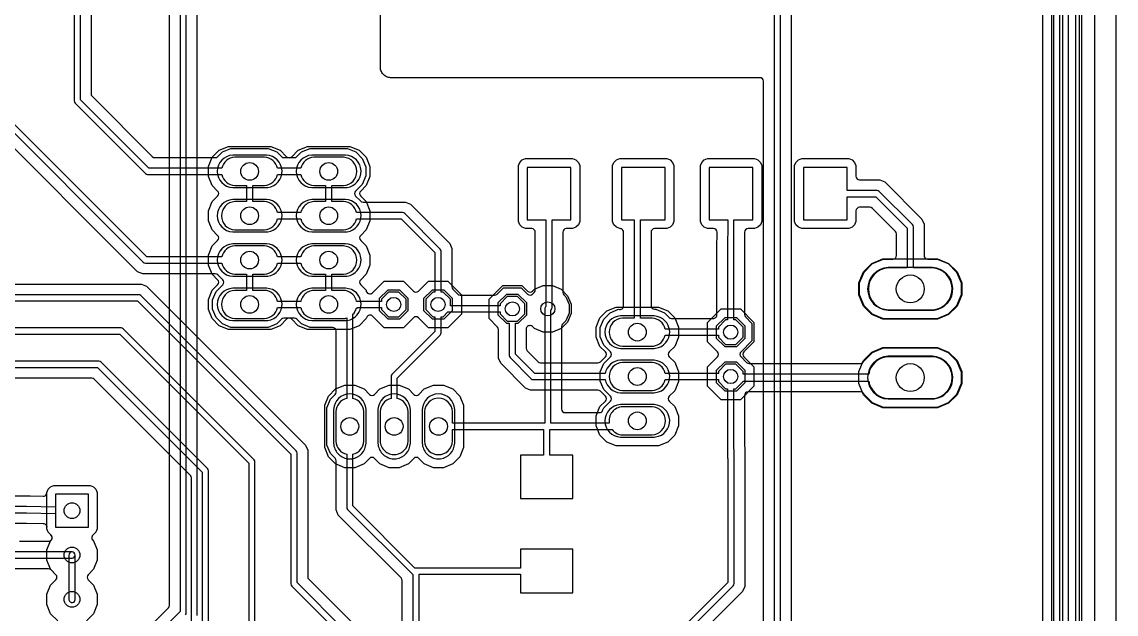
# Model space of a CAD drawing. Header units: millimetres. Extents: x 1 to 152, y 50 to 212.
# Drawn here: x 89.3 to 152, y 134.8 to 168.7 of the extents above; entities that cross this region are included whole.
import ezdxf

# ---------------------------------------------------------------- set-up
doc = ezdxf.new("R2010")
doc.units = ezdxf.units.MM

msp = doc.modelspace()

# ---------------------------------------------------------------- linework, layer by layer
at = {"layer": '16_copper'}
for points in [[(150.038, 109.474), (150.038, 194.818, 0.198912), (149.986, 194.944), (135, 209.93, 0.198912), (134.874, 209.982), (12.192, 209.982, 0.198912)], [(148.768, 110.084), (148.768, 194.564, 0.198912), (148.716, 194.69), (134.492, 208.914, 0.198912), (134.366, 208.966), (12.7, 208.966, 0.198912)], [(147.803, 133.934), (147.803, 194.154, 0.198912)], [(92.309, 176.746), (92.309, 164.18, 0.198912), (92.361, 164.054), (96.394, 160.021, 0.198912), (96.52, 159.969), (100.766, 159.969, 0.336925), (101.514, 159.339), (102.184, 159.339), (102.184, 158.415), (101.514, 158.415, 0.95208), (101.514, 156.799), (103.21, 156.799, 0.336925), (103.958, 157.429), (105.294, 157.429, 0.336925), (106.043, 156.799), (107.738, 156.799, 0.336925), (108.487, 157.429), (111.051, 157.429), (112.979, 155.501), (112.979, 153.233), (112.864, 153.233), (112.451, 152.82), (112.451, 152.234), (112.864, 151.821), (112.979, 151.821), (112.979, 150.977), (110.515, 148.513, 0.198912), (110.463, 148.387), (110.463, 147.138, 0.336925), (109.833, 146.39), (109.833, 144.694), (109.841, 144.615), (109.856, 144.537), (109.879, 144.461), (109.91, 144.388), (109.947, 144.318), (109.991, 144.252), (110.042, 144.191), (110.098, 144.135), (110.159, 144.084), (110.225, 144.04), (110.295, 144.003), (110.368, 143.972), (110.444, 143.949), (110.522, 143.934), (110.601, 143.926), (110.681, 143.926), (110.76, 143.934, 0.357806), (111.449, 144.694), (111.449, 146.39, 0.336925), (110.819, 147.138), (110.819, 148.313), (113.283, 150.777, 0.198912), (113.335, 150.903), (113.335, 151.821), (113.45, 151.821), (113.724, 152.095), (116.705, 152.095), (116.705, 151.98), (117.119, 151.567), (117.704, 151.567), (118.118, 151.98), (118.118, 152.566), (117.704, 152.979), (117.119, 152.979), (116.705, 152.566), (116.705, 152.451), (113.863, 152.451), (113.863, 152.82), (113.45, 153.233), (113.335, 153.233), (113.335, 155.575, 0.198912), (113.283, 155.701), (111.251, 157.733, 0.198912), (111.125, 157.785), (108.487, 157.785, 0.336925), (107.738, 158.415), (107.069, 158.415), (107.069, 159.339), (107.738, 159.339, 0.95208), (107.738, 160.955), (106.043, 160.955, 0.336925), (105.294, 160.325), (103.958, 160.325, 0.336925), (103.21, 160.955), (101.514, 160.955, 0.336925), (100.766, 160.325), (96.594, 160.325), (92.665, 164.254), (92.665, 176.746)], [(93.274, 176.399), (93.274, 164.59, 0.198912), (93.334, 164.447), (96.787, 160.994, 0.198912), (96.93, 160.934), (100.396, 160.934, 0.198912), (100.54, 160.994), (100.809, 161.263), (101.292, 161.463), (103.432, 161.463), (103.915, 161.263), (104.184, 160.994, 0.198912), (104.328, 160.934), (104.925, 160.934, 0.198912), (105.069, 160.994), (105.337, 161.263), (105.821, 161.463), (107.961, 161.463), (108.444, 161.263), (108.814, 160.892), (109.015, 160.409), (109.015, 159.885), (108.814, 159.402), (108.434, 159.021, 0.414214), (108.434, 158.733), (108.713, 158.454, 0.198912), (108.857, 158.394), (111.282, 158.394), (111.571, 158.275), (113.825, 156.021), (113.944, 155.732), (113.944, 153.541, 0.198912), (114.004, 153.398), (114.282, 153.12, 0.198912), (114.425, 153.06), (116.397, 153.06, 0.198912), (116.541, 153.12), (116.908, 153.487), (117.915, 153.487), (118.284, 153.118, 0.414214), (118.571, 153.118), (118.667, 153.214, 0.198912), (118.726, 153.357), (118.726, 156.666, 0.414214), (118.523, 156.869), (118.162, 156.869), (117.976, 156.946), (117.833, 157.089), (117.756, 157.276), (117.756, 160.478), (117.833, 160.665), (117.976, 160.808), (118.162, 160.885), (120.865, 160.885), (121.051, 160.808), (121.194, 160.665), (121.271, 160.478), (121.271, 157.276), (121.194, 157.089), (121.051, 156.946), (120.865, 156.869), (120.504, 156.869, 0.414214), (120.301, 156.666), (120.301, 153.217, 0.198912), (120.36, 153.074), (120.473, 152.961), (120.658, 152.515), (120.658, 152.031), (120.473, 151.585), (120.29, 151.402, 0.198912), (120.231, 151.259), (120.231, 146.533, 0.414214), (120.434, 146.329), (122.397, 146.329, 0.303348), (122.585, 146.455), (122.647, 146.605), (123.028, 146.986, 0.414214), (123.028, 147.273), (122.647, 147.654), (122.447, 148.138), (122.447, 148.661), (122.647, 149.145), (123.028, 149.526, 0.414214), (123.028, 149.813), (122.647, 150.194), (122.447, 150.678), (122.447, 151.201), (122.647, 151.685), (123.018, 152.055), (123.501, 152.255, 0.527726), (123.784, 152.459), (123.784, 156.666, 0.319271), (123.647, 156.858), (123.631, 156.862, 0.077663), (123.562, 156.869), (123.376, 156.946), (123.233, 157.089), (123.156, 157.276), (123.156, 160.478), (123.233, 160.665), (123.376, 160.808), (123.562, 160.885), (126.265, 160.885), (126.451, 160.808), (126.594, 160.665), (126.671, 160.478), (126.671, 157.276), (126.594, 157.089), (126.451, 156.946), (126.265, 156.869), (125.562, 156.869, 0.414214), (125.358, 156.666), (125.358, 152.459, 0.414214), (125.562, 152.255), (125.641, 152.255), (126.124, 152.055), (126.393, 151.786, 0.198912), (126.537, 151.727), (128.907, 151.727, 0.444903), (129.134, 151.954), (129.134, 155.35, 0.019106), (129.133, 155.366), (129.134, 155.546, 0.001334), (129.134, 155.547), (129.134, 155.729, 0.017469), (129.135, 155.743), (129.14, 156.665, 0.415777), (128.936, 156.869), (128.588, 156.869), (128.401, 156.946), (128.258, 157.089), (128.181, 157.276), (128.181, 160.478), (128.258, 160.665), (128.401, 160.808), (128.588, 160.885), (131.29, 160.885), (131.477, 160.808), (131.619, 160.665), (131.697, 160.478), (131.697, 157.276), (131.619, 157.089), (131.477, 156.946), (131.29, 156.869), (130.918, 156.869, 0.412651), (130.714, 156.667), (130.708, 155.543, 0.001334), (130.708, 155.542), (130.708, 151.954, 0.198912), (130.768, 151.81), (131.135, 151.443), (131.135, 150.436), (130.512, 149.813, 0.414214), (130.512, 149.526), (130.83, 149.208, 0.198912), (130.973, 149.149), (137.36, 149.149, 0.241541), (137.525, 149.234), (137.533, 149.245, 0.070889), (137.56, 149.304), (138.04, 149.784), (138.668, 150.044), (141.748, 150.044), (142.376, 149.784), (142.856, 149.304), (143.116, 148.676), (143.116, 147.996), (142.856, 147.368), (142.376, 146.888), (141.748, 146.628), (138.668, 146.628), (138.04, 146.888), (137.56, 147.368, 0.346086), (137.36, 147.523), (130.912, 147.523, 0.414214), (130.708, 147.32), (130.708, 144.436), (130.709, 144.43, 0.093402), (130.725, 144.349), (130.721, 144.2, 0.007141), (130.721, 144.194), (130.721, 136.381), (130.601, 136.092), (125.541, 131.031)], [(102.667, 133.678), (102.667, 143.51, 0.198912), (102.615, 143.636), (95.122, 151.129, 0.198912), (94.996, 151.181), (64.209, 151.181), (61.086, 154.304, 0.198912), (60.96, 154.356), (35.039, 154.356), (35.039, 164.478), (35.662, 164.478), (35.662, 165.778), (34.062, 165.778), (34.062, 164.478), (34.684, 164.478), (34.684, 154.356), (29.464, 154.356, 0.198912), (29.338, 154.304), (24.31, 149.276), (12.954, 149.276, 0.198912), (12.828, 149.224), (6.224, 142.62, 0.198912), (6.172, 142.494), (6.172, 87.757, 0.198912)], [(87.429, 163.779), (96.267, 154.941, 0.198912), (96.393, 154.889), (100.766, 154.889, 0.336925), (101.514, 154.259), (102.184, 154.259), (102.184, 153.335), (101.514, 153.335, 0.95208), (101.514, 151.719), (103.21, 151.719, 0.336925), (103.958, 152.349), (105.294, 152.349, 0.336925), (106.043, 151.719), (107.738, 151.719, 0.058143), (107.923, 151.751), (107.923, 147.138, 0.336925), (107.293, 146.39), (107.293, 144.694, 0.336925), (107.923, 143.946), (107.923, 140.913, 0.198912), (107.975, 140.787), (111.709, 137.053), (111.709, 132.532)], [(112.065, 132.532), (112.065, 137.076), (117.88, 137.076), (117.88, 136.004), (120.88, 136.004), (120.88, 138.504), (117.88, 138.504), (117.88, 137.432), (111.834, 137.432), (108.279, 140.987), (108.279, 143.946, 0.336925), (108.909, 144.694), (108.909, 146.39, 0.336925), (108.279, 147.138), (108.279, 151.964, 0.118132), (108.471, 152.288), (108.532, 152.349), (109.911, 152.349), (109.911, 152.234), (110.324, 151.821), (110.91, 151.821), (111.323, 152.234), (111.323, 152.82), (110.91, 153.233), (110.324, 153.233), (109.911, 152.82), (109.911, 152.705), (108.487, 152.705), (108.484, 152.724), (108.46, 152.8, 0.303347), (107.738, 153.335), (107.069, 153.335), (107.069, 154.259), (107.738, 154.259, 0.95208), (107.738, 155.875), (106.043, 155.875, 0.336925), (105.294, 155.245), (103.958, 155.245, 0.336925), (103.21, 155.875), (101.514, 155.875, 0.336925), (100.766, 155.245), (96.467, 155.245), (87.629, 164.083, 0.198912)], [(111.1, 133.243), (111.1, 136.717, 0.198912), (111.04, 136.86), (107.433, 140.467), (107.314, 140.756), (107.314, 143.576, 0.198912), (107.254, 143.72), (106.985, 143.989), (106.785, 144.472), (106.785, 146.612), (106.985, 147.095), (107.254, 147.364, 0.198912), (107.314, 147.508), (107.314, 151.008, 0.414214), (107.11, 151.211), (105.821, 151.211), (105.337, 151.411), (105.069, 151.68, 0.198912), (104.925, 151.74), (104.328, 151.74, 0.198912), (104.184, 151.68), (103.915, 151.411), (103.432, 151.211), (101.292, 151.211), (100.809, 151.411), (100.438, 151.782), (100.238, 152.265), (100.238, 152.789), (100.438, 153.272), (100.819, 153.653, 0.414214), (100.819, 153.941), (100.54, 154.22, 0.198912), (100.396, 154.28), (96.236, 154.28), (95.947, 154.399), (87.236, 163.11, 0.198912)], [(6.528, 87.831), (6.528, 142.42), (13.028, 148.92), (24.384, 148.92, 0.198912), (24.51, 148.972), (29.538, 154), (60.886, 154), (64.009, 150.877, 0.198912), (64.135, 150.825), (94.922, 150.825), (102.311, 143.436), (102.311, 133.604, 0.198912)], [(65.434, 153.695), (96.169, 153.695), (96.458, 153.576), (96.708, 153.325), (96.708, 153.325), (105.319, 144.714), (105.319, 144.714), (105.57, 144.464), (105.689, 144.175), (105.689, 136.935, 0.198912), (105.749, 136.792), (108.364, 134.177)], [(107.822, 133.857), (105.08, 136.599), (105.08, 144.018, 0.198912), (105.028, 144.144), (96.138, 153.034, 0.198912), (96.012, 153.086), (65.098, 153.086)], [(100, 131.519), (100, 143.002, 0.198912), (99.948, 143.128), (93.852, 149.224, 0.198912), (93.726, 149.276), (63.066, 149.276), (59.689, 152.653, 0.198912), (59.563, 152.705), (33.63, 152.705, 0.198912), (33.504, 152.653), (31.025, 150.174), (29.277, 150.174), (29.277, 148.174), (31.277, 148.174), (31.277, 149.923), (33.703, 152.349), (59.489, 152.349), (62.866, 148.972, 0.198912), (62.992, 148.92), (93.652, 148.92), (99.644, 142.928), (99.644, 131.445, 0.198912)], [(65.024, 152.73), (95.938, 152.73), (104.724, 143.944), (104.724, 136.525, 0.198912), (104.776, 136.399), (107.518, 133.657)], [(125.221, 131.573), (130.059, 136.412, 0.198912), (130.112, 136.538), (130.112, 144.209, 0.095107), (130.099, 144.274), (130.099, 147.693), (130.214, 147.693), (130.627, 148.107), (130.627, 148.133), (137.825, 148.133, 0.354128), (138.961, 147.136), (141.455, 147.136, 0.961482), (141.455, 149.536), (138.961, 149.536, 0.354128), (137.825, 148.539), (130.627, 148.539), (130.627, 148.692), (130.214, 149.106), (129.628, 149.106), (129.215, 148.692), (129.215, 148.577), (126.167, 148.577, 0.336925), (125.419, 149.208), (123.723, 149.208, 0.95208), (123.723, 147.591), (125.419, 147.591, 0.336925), (126.167, 148.222), (129.215, 148.222), (129.215, 148.107), (129.628, 147.693), (129.743, 147.693), (129.743, 143.764, 0.095107), (129.756, 143.698), (129.756, 136.611), (125.021, 131.877)], [(99.035, 131.288), (99.035, 142.592, 0.198912), (98.975, 142.735), (93.459, 148.251, 0.198912), (93.316, 148.311), (85.992, 148.311, 0.876979)], [(85.884, 141.564), (89.396, 141.564, 0.045598), (89.433, 141.568), (89.588, 141.564, 0.005852), (89.593, 141.564), (89.747, 141.564, 0.046796), (89.784, 141.56), (90.531, 141.542, 0.29732), (90.719, 141.66), (90.726, 141.673, 0.096395), (90.739, 141.757), (90.817, 141.944), (90.959, 142.086), (91.146, 142.164), (93.228, 142.164), (93.415, 142.086), (93.557, 141.944), (93.635, 141.757), (93.635, 139.675), (93.557, 139.488), (93.397, 139.328, 0.394621), (93.361, 139.053), (93.371, 139.041, 0.068769), (93.414, 138.996), (93.635, 138.464), (93.635, 137.888), (93.414, 137.356), (93.108, 137.05, 0.414214), (93.108, 136.762), (93.414, 136.456), (93.635, 135.924), (93.635, 135.348), (93.414, 134.816), (93.007, 134.409)], [(85.255, 140.599), (89.579, 140.599), (91.247, 140.56), (91.247, 139.776), (93.127, 139.776), (93.127, 141.656), (91.247, 141.656), (91.247, 140.916), (89.585, 140.955, 0.005849), (89.581, 140.955), (85.255, 140.955)], [(91.367, 134.409), (90.96, 134.816), (90.739, 135.348), (90.739, 135.924), (90.96, 136.456), (91.266, 136.762, 0.414214), (91.266, 137.05), (90.96, 137.356), (90.739, 137.888), (90.739, 138.464), (90.96, 138.996, 0.501089), (90.977, 139.328), (90.817, 139.488), (90.739, 139.675, 0.532962), (90.541, 139.967), (89.574, 139.99, 0.005852), (89.569, 139.99), (85.884, 139.99, 0.222879)]]:
    msp.add_lwpolyline(points, format="xyb", dxfattribs=at)
for points in [[(12.266, 209.626), (134.8, 209.626), (149.682, 194.744), (149.682, 109.548)], [(12.774, 208.61), (134.292, 208.61), (148.412, 194.49), (148.412, 110.157)]]:
    msp.add_lwpolyline(points, dxfattribs=at)
for points in [[(138.668, 151.708), (138.04, 151.968), (137.56, 152.448), (137.3, 153.076), (137.3, 153.756), (137.56, 154.383), (138.04, 154.864), (138.668, 155.124), (139.217, 155.124, 0.414214), (139.421, 155.327), (139.421, 156.562, 0.198912), (139.361, 156.705), (138.036, 158.03, 0.198912), (137.893, 158.09), (137.3, 158.09, 0.414214), (137.097, 157.886), (137.097, 157.276), (137.019, 157.089), (136.877, 156.946), (136.69, 156.869), (133.988, 156.869), (133.801, 156.946), (133.658, 157.089), (133.581, 157.276), (133.581, 160.478), (133.658, 160.665), (133.801, 160.808), (133.988, 160.885), (136.69, 160.885), (136.877, 160.808), (137.019, 160.665), (137.097, 160.478), (137.097, 159.868, 0.414214), (137.3, 159.664), (138.46, 159.664), (138.749, 159.545), (140.876, 157.418), (140.995, 157.129), (140.995, 155.327, 0.414214), (141.199, 155.124), (141.748, 155.124), (142.376, 154.864), (142.856, 154.383), (143.116, 153.756), (143.116, 153.076), (142.856, 152.448), (142.376, 151.968), (141.748, 151.708)], [(103.958, 157.785, 0.336925), (103.21, 158.415), (102.54, 158.415), (102.54, 159.339), (103.21, 159.339, 0.336925), (103.958, 159.969), (105.294, 159.969, 0.336925), (106.043, 159.339), (106.713, 159.339), (106.713, 158.415), (106.043, 158.415), (105.964, 158.407), (105.886, 158.392), (105.81, 158.369), (105.737, 158.338), (105.667, 158.301), (105.601, 158.257), (105.54, 158.206), (105.483, 158.15), (105.433, 158.089), (105.389, 158.023), (105.351, 157.953), (105.321, 157.88), (105.298, 157.804), (105.294, 157.785)], [(120.88, 143.904), (119.558, 143.904), (119.558, 145.364), (123.124, 145.364, 0.218941), (123.723, 145.052), (125.419, 145.052, 0.95208), (125.419, 146.668), (123.723, 146.668, 0.451209), (122.967, 145.72), (119.621, 145.72), (119.621, 152.199), (119.639, 152.217, 0.198912), (119.691, 152.343), (119.691, 157.377), (120.764, 157.377), (120.764, 160.377), (118.264, 160.377), (118.264, 157.377), (119.336, 157.377), (119.336, 152.417, 0.235995), (119.266, 152.273), (119.266, 145.72), (113.989, 145.72), (113.989, 146.39, 0.95208), (112.373, 146.39), (112.373, 144.694, 0.95208), (113.989, 144.694), (113.989, 145.364), (119.202, 145.364), (119.202, 143.904), (117.88, 143.904), (117.88, 141.404), (120.88, 141.404)], [(125.498, 150.139, 0.309814), (126.167, 150.762), (129.215, 150.762), (129.215, 150.647), (129.628, 150.233), (130.214, 150.233), (130.627, 150.647), (130.627, 151.232), (130.214, 151.646), (130.099, 151.646), (130.099, 155.544), (130.109, 157.377), (131.189, 157.377), (131.189, 160.377), (128.689, 160.377), (128.689, 157.377), (129.753, 157.377), (129.743, 155.545, 0.001336), (129.743, 155.544), (129.743, 151.646), (129.628, 151.646), (129.215, 151.232), (129.215, 151.117), (126.167, 151.117, 0.336925), (125.419, 151.748), (124.749, 151.748), (124.749, 157.377), (126.163, 157.377), (126.163, 160.377), (123.663, 160.377), (123.663, 157.377), (124.393, 157.377), (124.393, 151.748), (123.723, 151.748, 0.95208), (123.723, 150.132), (125.419, 150.132)], [(141.549, 152.223, 0.924391), (141.455, 154.616), (140.386, 154.616), (140.386, 156.972, 0.198912), (140.334, 157.098), (138.429, 159.003, 0.198912), (138.303, 159.055), (136.589, 159.055), (136.589, 160.377), (134.089, 160.377), (134.089, 157.377), (136.589, 157.377), (136.589, 158.699), (138.229, 158.699), (140.03, 156.898), (140.03, 154.616), (138.961, 154.616, 0.961482), (138.961, 152.216), (141.455, 152.216)], [(103.958, 152.705, 0.336925), (103.21, 153.335), (102.54, 153.335), (102.54, 154.259), (103.21, 154.259, 0.336925), (103.958, 154.889), (105.294, 154.889, 0.336925), (106.043, 154.259), (106.713, 154.259), (106.713, 153.335), (106.043, 153.335), (105.964, 153.327), (105.886, 153.312), (105.81, 153.289), (105.737, 153.258), (105.667, 153.221), (105.601, 153.177), (105.54, 153.126), (105.483, 153.07), (105.433, 153.009), (105.389, 152.943), (105.351, 152.873), (105.321, 152.8), (105.298, 152.724), (105.294, 152.705)], [(92.208, 135.459, 0.380283), (92.365, 135.636), (92.365, 138.176, 1), (92.009, 138.176), (92.009, 135.636), (92.012, 135.603), (92.022, 135.571), (92.037, 135.541), (92.057, 135.515), (92.082, 135.493), (92.11, 135.476), (92.142, 135.464), (92.175, 135.459)]]:
    msp.add_lwpolyline(points, format="xyb", close=True, dxfattribs=at)
at = {"layer": '1_copper'}
for points in [[(150.578, 51.219, 0.413029), (150.781, 51.422), (150.781, 210.578, 0.414214), (150.578, 210.781), (2.69, 210.781, 0.413754), (2.487, 210.578), (2.237, 51.423, 0.414673), (2.441, 51.219), (150.578, 51.219)], [(131.81, 109.966), (130.988, 109.966), (130.988, 127.434), (132.714, 129.16, 0.198912), (132.766, 129.286), (132.766, 201.676, 0.198912), (132.714, 201.802), (131.19, 203.326, 0.198912), (131.064, 203.378), (101.584, 203.378), (101.584, 203.692), (99.584, 203.692), (99.584, 201.692), (101.584, 201.692), (101.584, 203.022), (130.99, 203.022), (132.41, 201.602), (132.41, 129.36), (130.684, 127.634, 0.198912), (130.632, 127.508), (130.632, 109.966), (129.81, 109.966), (129.81, 107.966), (131.81, 107.966)], [(101.148, 151.091), (100.621, 151.31), (100.217, 151.714), (99.998, 152.241), (99.998, 152.813), (100.217, 153.34), (100.53, 153.653, 0.414214), (100.53, 153.941), (100.217, 154.254), (99.998, 154.781), (99.998, 155.353), (100.217, 155.88), (100.53, 156.193, 0.414214), (100.53, 156.481), (100.217, 156.794), (99.998, 157.321), (99.998, 157.893), (100.217, 158.42), (100.53, 158.733, 0.414214), (100.53, 159.021), (100.217, 159.334), (99.998, 159.861), (99.998, 160.433), (100.217, 160.96), (100.621, 161.364), (101.148, 161.583), (103.576, 161.583), (104.103, 161.364), (104.483, 160.985, 0.414214), (104.77, 160.985), (105.149, 161.364), (105.677, 161.583), (108.104, 161.583), (108.632, 161.364), (109.036, 160.96), (109.255, 160.433), (109.255, 159.861), (109.036, 159.334), (108.723, 159.021, 0.414214), (108.723, 158.733), (109.036, 158.42), (109.255, 157.893), (109.255, 157.321), (109.036, 156.794), (108.723, 156.481, 0.414214), (108.723, 156.193), (109.036, 155.88), (109.255, 155.353), (109.255, 154.781), (109.036, 154.254), (108.723, 153.941, 0.414214), (108.723, 153.653), (109.036, 153.34, 0.667963), (109.4, 153.197), (110.064, 153.861), (111.17, 153.861), (111.743, 153.288, 0.414214), (112.031, 153.288), (112.604, 153.861), (113.71, 153.861), (114.491, 153.08), (114.491, 151.974), (113.71, 151.193), (112.604, 151.193), (112.031, 151.766, 0.414214), (111.743, 151.766), (111.17, 151.193), (110.064, 151.193), (109.4, 151.857, 0.534509), (109.068, 151.791), (109.036, 151.714), (108.632, 151.31), (108.104, 151.091), (105.677, 151.091), (105.149, 151.31), (104.77, 151.689, 0.414214), (104.483, 151.689), (104.103, 151.31), (103.576, 151.091)], [(103.411, 159.226, 0.91633), (103.331, 161.075), (101.393, 161.075, 0.95729), (101.393, 159.219), (103.331, 159.219)], [(107.94, 159.226, 0.91633), (107.859, 161.075), (105.922, 161.075, 0.95729), (105.922, 159.219), (107.859, 159.219)], [(103.411, 156.686, 0.91633), (103.331, 158.535), (101.393, 158.535, 0.95729), (101.393, 156.679), (103.331, 156.679)], [(107.94, 156.686, 0.91633), (107.859, 158.535), (105.922, 158.535, 0.95729), (105.922, 156.679), (107.859, 156.679)], [(103.411, 154.146, 0.91633), (103.331, 155.995), (101.393, 155.995, 0.95729), (101.393, 154.139), (103.331, 154.139)], [(107.94, 154.146, 0.91633), (107.859, 155.995), (105.922, 155.995, 0.95729), (105.922, 154.139), (107.859, 154.139)], [(141.572, 152.204, 0.92439), (141.476, 154.636), (138.94, 154.636, 0.961481), (138.94, 152.196), (141.476, 152.196)], [(123.357, 144.424), (122.83, 144.642), (122.426, 145.046), (122.207, 145.574), (122.207, 146.145), (122.426, 146.673), (122.739, 146.986, 0.414214), (122.739, 147.273), (122.459, 147.553, 0.198912), (122.315, 147.612), (118.461, 147.612), (118.172, 147.732), (116.744, 149.16), (116.624, 149.449), (116.624, 151.089, 0.198912), (116.565, 151.233), (116.077, 151.72), (116.077, 152.826), (116.859, 153.607), (117.964, 153.607), (118.284, 153.288, 0.414214), (118.571, 153.288), (118.688, 153.404), (119.178, 153.607), (119.709, 153.607), (120.199, 153.404), (120.575, 153.029), (120.778, 152.538), (120.778, 152.008), (120.575, 151.517), (120.199, 151.142), (119.709, 150.939), (119.178, 150.939), (118.688, 151.142), (118.571, 151.258, 0.201168), (118.426, 151.317), (118.409, 151.317, 0.422955), (118.199, 151.089), (118.199, 150.016, 0.198912), (118.258, 149.873), (118.885, 149.246, 0.198912), (119.028, 149.187), (122.315, 149.187, 0.198912), (122.459, 149.246), (122.739, 149.526, 0.414214), (122.739, 149.813), (122.426, 150.126), (122.207, 150.654), (122.207, 151.225), (122.426, 151.753), (122.83, 152.157), (123.357, 152.375), (125.785, 152.375), (126.312, 152.157), (126.716, 151.753), (126.935, 151.225), (126.935, 150.654), (126.716, 150.126), (126.403, 149.813, 0.414214), (126.403, 149.526), (126.716, 149.213), (126.935, 148.685), (126.935, 148.114), (126.716, 147.586), (126.403, 147.273, 0.414214), (126.403, 146.986), (126.716, 146.673), (126.935, 146.145), (126.935, 145.574), (126.716, 145.046), (126.312, 144.642), (125.785, 144.424)], [(103.411, 151.606, 0.91633), (103.331, 153.455), (101.393, 153.455, 0.95729), (101.393, 151.599), (103.331, 151.599)], [(107.94, 151.606, 0.91633), (107.859, 153.455), (105.922, 153.455, 0.95729), (105.922, 151.599), (107.859, 151.599)], [(125.62, 147.479, 0.91633), (125.54, 149.328), (123.602, 149.328, 0.346554), (122.732, 148.577), (118.692, 148.577), (117.589, 149.68), (117.589, 151.447), (117.754, 151.447), (118.238, 151.931), (118.238, 152.615), (117.754, 153.099), (117.069, 153.099), (116.585, 152.615), (116.585, 151.931), (117.069, 151.447), (117.234, 151.447), (117.234, 149.606, 0.198912), (117.286, 149.48), (118.492, 148.274, 0.198912), (118.618, 148.222), (122.732, 148.222, 0.346554), (123.602, 147.472), (125.54, 147.472)], [(125.62, 150.019, 0.91633), (125.54, 151.868), (123.602, 151.868, 0.95729), (123.602, 150.012), (125.54, 150.012)], [(129.368, 147.065), (128.587, 147.847), (128.587, 148.952), (129.16, 149.526, 0.414214), (129.16, 149.813), (128.587, 150.387), (128.587, 151.492), (129.368, 152.274), (130.474, 152.274), (131.255, 151.492), (131.255, 150.387), (130.682, 149.813, 0.414214), (130.682, 149.526), (131.255, 148.952), (131.255, 147.847), (130.474, 147.065)], [(141.572, 147.124, 0.92439), (141.476, 149.556), (138.94, 149.556, 0.961481), (138.94, 147.116), (141.476, 147.116)], [(107.815, 143.178), (107.288, 143.397), (106.884, 143.801), (106.665, 144.328), (106.665, 146.756), (106.884, 147.283), (107.288, 147.687), (107.815, 147.906), (108.387, 147.906), (108.914, 147.687), (109.227, 147.374, 0.414214), (109.515, 147.374), (109.828, 147.687), (110.355, 147.906), (110.927, 147.906), (111.454, 147.687), (111.767, 147.374, 0.414214), (112.055, 147.374), (112.368, 147.687), (112.895, 147.906), (113.467, 147.906), (113.994, 147.687), (114.398, 147.283), (114.617, 146.756), (114.617, 144.328), (114.398, 143.801), (113.994, 143.397), (113.467, 143.178), (112.895, 143.178), (112.368, 143.397), (112.055, 143.71, 0.414214), (111.767, 143.71), (111.454, 143.397), (110.927, 143.178), (110.355, 143.178), (109.828, 143.397), (109.515, 143.71, 0.414214), (109.227, 143.71), (108.914, 143.397), (108.387, 143.178)], [(108.222, 143.693, 0.36397), (109.029, 144.573), (109.029, 146.511, 0.95729), (107.173, 146.511), (107.173, 144.573), (107.18, 144.493), (107.194, 144.413), (107.215, 144.335), (107.243, 144.259), (107.277, 144.185), (107.318, 144.115), (107.364, 144.049), (107.416, 143.986), (107.473, 143.929), (107.536, 143.877), (107.602, 143.831), (107.672, 143.79), (107.746, 143.756), (107.822, 143.728), (107.9, 143.707), (107.98, 143.693), (108.06, 143.686), (108.142, 143.686)], [(110.762, 143.693, 0.36397), (111.569, 144.573), (111.569, 146.511, 0.95729), (109.713, 146.511), (109.713, 144.573), (109.72, 144.493), (109.734, 144.413), (109.755, 144.335), (109.783, 144.259), (109.817, 144.185), (109.858, 144.115), (109.904, 144.049), (109.956, 143.986), (110.013, 143.929), (110.076, 143.877), (110.142, 143.831), (110.212, 143.79), (110.286, 143.756), (110.362, 143.728), (110.44, 143.707), (110.52, 143.693), (110.6, 143.686), (110.682, 143.686)], [(113.302, 143.693, 0.36397), (114.109, 144.573), (114.109, 146.511, 0.95729), (112.253, 146.511), (112.253, 144.573), (112.26, 144.493), (112.274, 144.413), (112.295, 144.335), (112.323, 144.259), (112.357, 144.185), (112.398, 144.115), (112.444, 144.049), (112.496, 143.986), (112.553, 143.929), (112.616, 143.877), (112.682, 143.831), (112.752, 143.79), (112.826, 143.756), (112.902, 143.728), (112.98, 143.707), (113.06, 143.693), (113.14, 143.686), (113.222, 143.686)], [(125.62, 144.939, 0.91633), (125.54, 146.787), (123.602, 146.787, 0.95729), (123.602, 144.931), (125.54, 144.931)]]:
    msp.add_lwpolyline(points, format="xyb", close=True, dxfattribs=at)
for points in [[(14.194, 207.797), (138.745, 207.797), (139.034, 207.678), (149.766, 196.946), (149.885, 196.657), (149.885, 102.612)], [(133.375, 201.833), (133.375, 129.129)], [(99.339, 179.844), (99.339, 134.717)]]:
    msp.add_lwpolyline(points, dxfattribs=at)
for points in [[(149.276, 102.768), (149.276, 196.5, 0.198912), (149.224, 196.626), (138.714, 207.136, 0.198912), (138.588, 207.188), (14.589, 207.188), (14.589, 207.248), (12.589, 207.248), (12.589, 205.248), (14.589, 205.248), (14.589, 206.832), (138.514, 206.832), (148.92, 196.426), (148.92, 102.842)], [(148.311, 103.179), (148.311, 196.09, 0.198912), (148.251, 196.233), (138.321, 206.163, 0.198912), (138.178, 206.223), (15.3, 206.223, 0.414214)], [(98.678, 134.748, 0.198912), (98.73, 134.874), (98.73, 180.555), (99.521, 180.555, 0.95729), (99.521, 182.411), (97.583, 182.411, 0.95729), (97.583, 180.555), (98.374, 180.555), (98.374, 134.948), (95.303, 131.877)], [(95.11, 132.546), (97.705, 135.141, 0.198912), (97.765, 135.284), (97.765, 179.844, 0.414214)], [(131.801, 129.696), (131.801, 165.312, 0.414214), (131.597, 165.515), (110.43, 165.515), (110.371, 165.521), (110.312, 165.532), (110.255, 165.55), (110.199, 165.573), (110.147, 165.601), (110.097, 165.634), (110.05, 165.672), (110.008, 165.715), (109.97, 165.761), (109.937, 165.811), (109.909, 165.864), (109.886, 165.919), (109.868, 165.976), (109.857, 166.035), (109.851, 166.095), (109.851, 173.736)], [(89.183, 138.963), (90.843, 138.963, 0.699875), (90.977, 139.328), (90.817, 139.488), (90.739, 139.675), (90.739, 141.757), (90.817, 141.944), (90.959, 142.086), (91.146, 142.164), (93.228, 142.164), (93.415, 142.086), (93.557, 141.944), (93.635, 141.757), (93.635, 139.675), (93.557, 139.488), (93.397, 139.328, 0.499494), (93.414, 138.996), (93.635, 138.464), (93.635, 137.888), (93.414, 137.356), (93.108, 137.05, 0.414214), (93.108, 136.762), (93.414, 136.456), (93.635, 135.924), (93.635, 135.348), (93.414, 134.816), (93.007, 134.409)], [(88.773, 137.998), (92.187, 137.998, 1), (92.187, 138.354), (88.847, 138.354)], [(91.367, 134.409), (90.96, 134.816), (90.739, 135.348), (90.739, 135.924), (90.96, 136.456), (91.266, 136.762, 0.414214), (91.266, 137.05), (90.986, 137.329, 0.198912), (90.843, 137.389), (88.616, 137.389)]]:
    msp.add_lwpolyline(points, format="xyb", dxfattribs=at)
for points in [[(138.644, 151.688), (138.009, 151.951), (137.523, 152.437), (137.26, 153.072), (137.26, 153.76), (137.523, 154.395), (138.009, 154.881), (138.644, 155.144), (141.772, 155.144), (142.407, 154.881), (142.893, 154.395), (143.156, 153.76), (143.156, 153.072), (142.893, 152.437), (142.407, 151.951), (141.772, 151.688)], [(111.443, 152.185), (111.443, 152.869), (110.959, 153.353), (110.275, 153.353), (109.791, 152.869), (109.791, 152.185), (110.275, 151.701), (110.959, 151.701)], [(113.983, 152.185), (113.983, 152.869), (113.499, 153.353), (112.815, 153.353), (112.331, 152.869), (112.331, 152.185), (112.815, 151.701), (113.499, 151.701)], [(130.747, 150.597), (130.747, 151.282), (130.263, 151.766), (129.579, 151.766), (129.095, 151.282), (129.095, 150.597), (129.579, 150.113), (130.263, 150.113)], [(138.644, 146.608), (138.009, 146.871), (137.523, 147.357), (137.26, 147.992), (137.26, 148.68), (137.523, 149.315), (138.009, 149.801), (138.644, 150.064), (141.772, 150.064), (142.407, 149.801), (142.893, 149.315), (143.156, 148.68), (143.156, 147.992), (142.893, 147.357), (142.407, 146.871), (141.772, 146.608)], [(130.747, 148.057), (130.747, 148.742), (130.263, 149.226), (129.579, 149.226), (129.095, 148.742), (129.095, 148.057), (129.579, 147.573), (130.263, 147.573)], [(93.127, 141.656), (91.247, 141.656), (91.247, 139.776), (93.127, 139.776)]]:
    msp.add_lwpolyline(points, close=True, dxfattribs=at)
at = {"layer": 'drills_PTH'}
for centre, radius in [((102.362, 160.147), 0.508), ((106.891, 160.147), 0.508), ((102.362, 157.607), 0.508), ((106.891, 157.607), 0.508), ((102.362, 155.067), 0.508), ((106.891, 155.067), 0.508), ((140.208, 153.416), 0.8), ((102.362, 152.527), 0.508), ((106.891, 152.527), 0.508), ((110.617, 152.527), 0.406), ((113.157, 152.527), 0.406), ((117.412, 152.273), 0.406), ((119.444, 152.273), 0.406), ((124.571, 150.94), 0.508), ((129.921, 150.94), 0.406), ((124.571, 148.4), 0.508), ((129.921, 148.4), 0.406), ((140.208, 148.336), 0.8), ((124.571, 145.859), 0.508), ((108.101, 145.542), 0.508), ((110.641, 145.542), 0.508), ((113.181, 145.542), 0.508), ((92.187, 140.716), 0.45), ((92.187, 138.176), 0.45), ((92.187, 135.636), 0.45)]:
    msp.add_circle(centre, radius, dxfattribs=at)
at = {"layer": 'outline'}
msp.add_lwpolyline([(1.016, 50), (152, 50), (152, 212), (1.27, 212), (1.016, 50)], close=True, dxfattribs=at)

doc.saveas('drawing.dxf')
